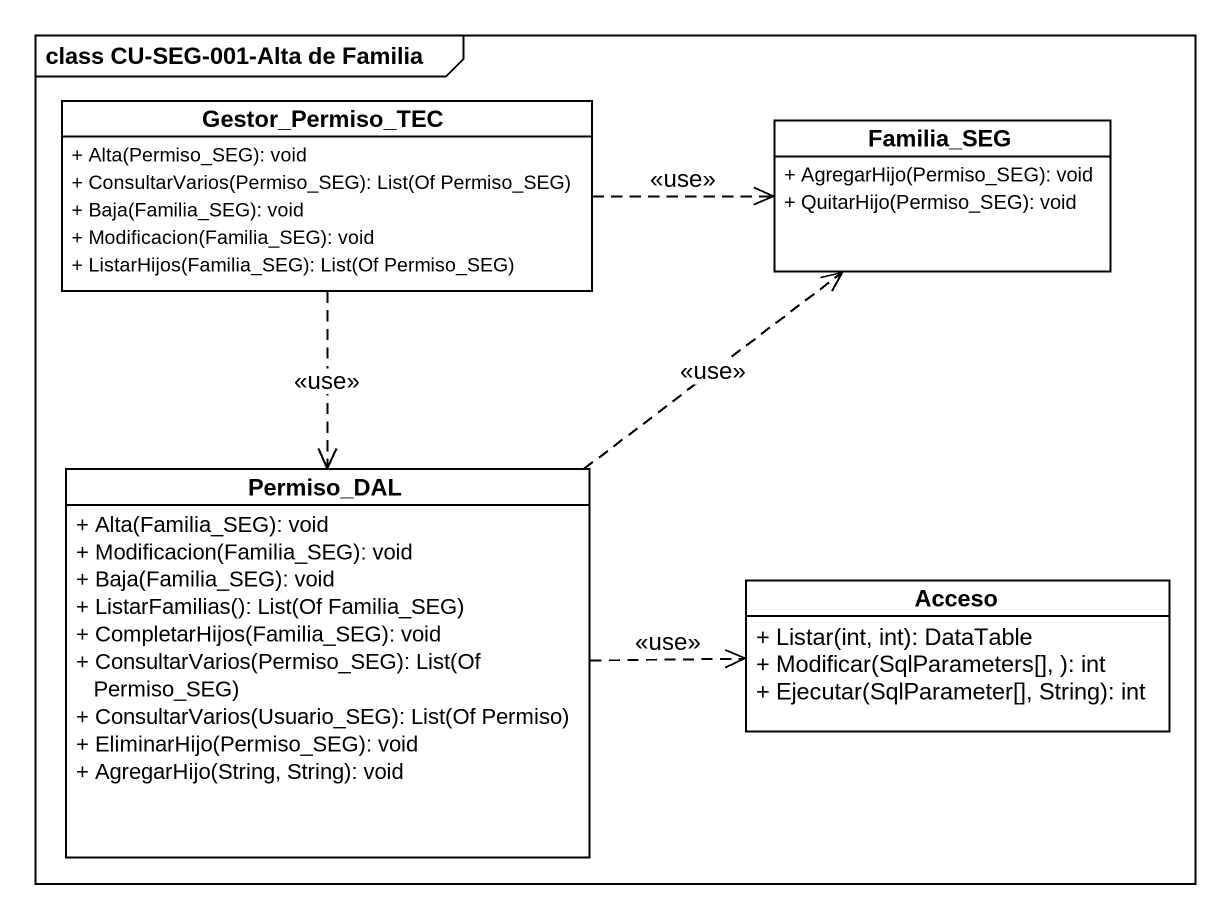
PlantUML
@startuml
mainframe class CU-SEG-001-Alta de Familia
hide circle
hide empty members
skinparam classAttributeIconSize 0
class Gestor_Permiso_TEC {
  + Alta(Permiso_SEG): void
  + ConsultarVarios(Permiso_SEG): List(Of Permiso_SEG)
  + Baja(Familia_SEG): void
  + Modificacion(Familia_SEG): void
  + ListarHijos(Familia_SEG): List(Of Permiso_SEG)
}
class Familia_SEG {
  + AgregarHijo(Permiso_SEG): void
  + QuitarHijo(Permiso_SEG): void
}
class Permiso_DAL {
  + Alta(Familia_SEG): void
  + Modificacion(Familia_SEG): void
  + Baja(Familia_SEG): void
  + ListarFamilias(): List(Of Familia_SEG)
  + CompletarHijos(Familia_SEG): void
  + ConsultarVarios(Permiso_SEG): List(Of Permiso_SEG)
  + ConsultarVarios(Usuario_SEG): List(Of Permiso)
  + EliminarHijo(Permiso_SEG): void
  + AgregarHijo(String, String): void
}
class Acceso {
  + Listar(int, int): DataTable
  + Modificar(SqlParameters[], ): int
  + Ejecutar(SqlParameter[], String): int
}
Gestor_Permiso_TEC .right.> Familia_SEG : <<use>>
Gestor_Permiso_TEC ..> Permiso_DAL : <<use>>
Permiso_DAL .up.> Familia_SEG : <<use>>
Permiso_DAL .right.> Acceso : <<use>>
@enduml
